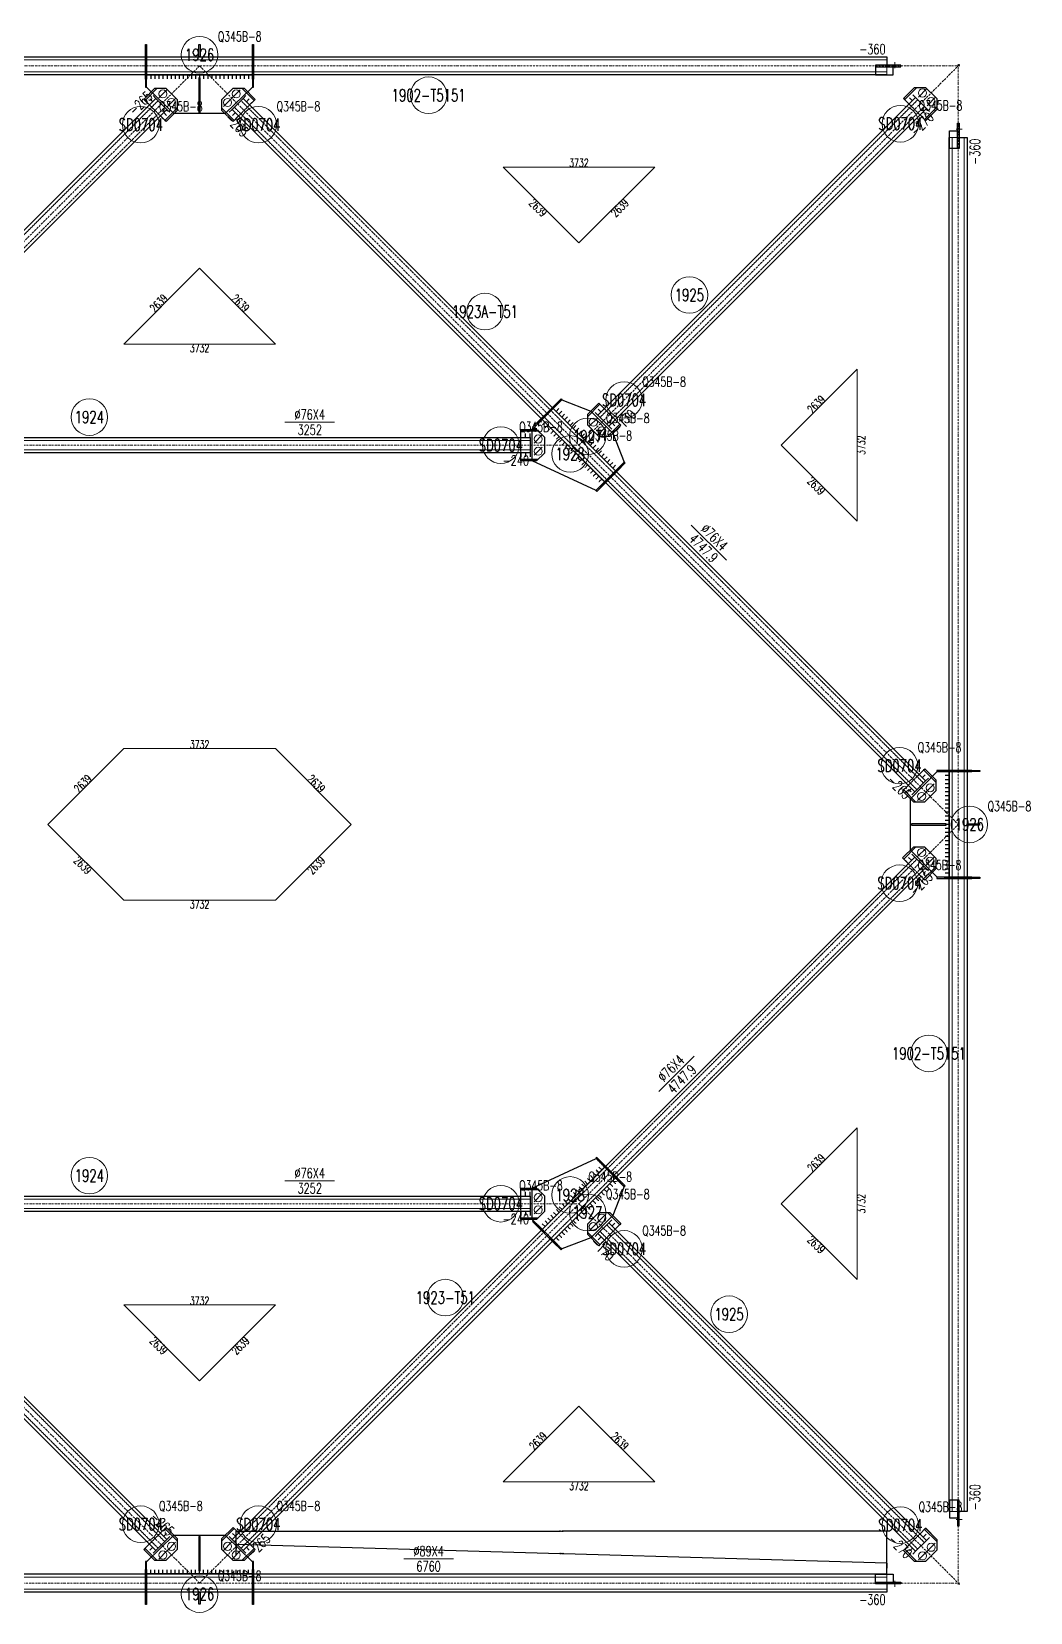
# Model space of a CAD drawing. Extents: x 200306 to 244369, y -126880 to -87343.
# Drawn here: x 239456 to 244369, y -115823 to -108046 of the extents above; entities that cross this region are included whole.
import ezdxf
from ezdxf.enums import TextEntityAlignment as Align

# ---------------------------------------------------------------- set-up
doc = ezdxf.new("R2010")
doc.units = 0
doc.header["$MEASUREMENT"] = 0
doc.linetypes.add('Dash', pattern=[2.75, 2, -0.75])
doc.linetypes.add('DashDot', pattern=[15.6, 9, -3, 0.6, -3])
doc.layers.get('0').update_dxf_attribs({"linetype": 'CONTINUOUS', "lineweight": 25})
doc.layers.get('Defpoints').update_dxf_attribs({"linetype": 'CONTINUOUS'})
doc.styles.get("Standard").update_dxf_attribs({"font": 'simplex.shx', "width": 0.7, "height": 3, "bigfont": 'gbhzfs.shx'})
doc.dimstyles.new('ISO-25$0', dxfattribs={"dimtxt": 2, "dimasz": 1.5, "dimexe": 1.25, "dimexo": 0.625, "dimtad": 1, "dimdsep": 46, "dimtxsty": 'Standard', "dimcen": 2.5, "dimclrd": 150, "dimclre": 2, "dimclrt": 6, "dimadec": 0, "dimazin": 0, "dimtfac": 1, "dimtmove": 0, "dimatfit": 0, "dimfxl": 0, "dimarcsym": 0})

# ---------------------------------------------------------------- blocks, each defined once
blk = doc.blocks.new('M20X55S')
at = {"color": 3, "linetype": 'Continuous', "lineweight": 13}
blk.add_line((-1, -1), (1, 1), dxfattribs=at)
blk.add_circle((0, 0), 1, dxfattribs=at)
blk = doc.blocks.new('*D240')
at = {"color": 2, "linetype": 'Continuous', "lineweight": -2}
for p, q in [((240462.5, -115540.3), (240464, -115486.8)), ((243662.2, -115633.6), (243663.7, -115580.2))]:
    blk.add_line(p, q, dxfattribs=at)
at = {"color": 150, "linetype": 'Continuous', "lineweight": -2}
for p, q in [((240464.2, -115487), (242055.8, -115533.4)), ((243663.5, -115580.3), (242072, -115533.9))]:
    blk.add_line(p, q, dxfattribs=at)
at = {"color": 150, "linetype": 'Continuous'}
for points in [[(240464.2, -115486.9), (240464.2, -115487), (240464, -115487)], [(243663.5, -115580.3), (243663.5, -115580.4), (243663.7, -115580.3)]]:
    blk.add_solid(points, dxfattribs=at)
at = {"layer": 'Defpoints', "color": 0, "linetype": 'Continuous'}
for p in [(240462.5, -115540.3), (243662.2, -115633.7), (243663.7, -115580.3)]:
    blk.add_point(p, dxfattribs=at)
at = {"color": 6, "linetype": 'Continuous', "insert": (242063.9, -115533.6), "char_height": 3, "attachment_point": 5}
blk.add_mtext('\\A1;3201.0503', dxfattribs=at)
blk = doc.blocks.new('*D241')
at = {"color": 2, "linetype": 'Continuous', "lineweight": -2}
for p, q in [((240462.5, -115540.3), (240462.5, -115423.2)), ((243662.2, -115633.6), (243662.2, -115423.2))]:
    blk.add_line(p, q, dxfattribs=at)
at = {"color": 150, "linetype": 'Continuous', "lineweight": -2}
for p, q in [((240462.7, -115423.4), (242054.2, -115423.4)), ((243662, -115423.4), (242070.4, -115423.4))]:
    blk.add_line(p, q, dxfattribs=at)
at = {"color": 150, "linetype": 'Continuous'}
for points in [[(240462.7, -115423.4), (240462.7, -115423.4), (240462.5, -115423.4)], [(243662, -115423.4), (243662, -115423.4), (243662.2, -115423.4)]]:
    blk.add_solid(points, dxfattribs=at)
at = {"layer": 'Defpoints', "color": 0, "linetype": 'Continuous'}
for p in [(243662.2, -115423.4), (240462.5, -115540.3), (243662.2, -115633.7)]:
    blk.add_point(p, dxfattribs=at)
at = {"color": 6, "linetype": 'Continuous', "insert": (242062.3, -115423.4), "char_height": 3, "attachment_point": 5}
blk.add_mtext('\\A1;3199.6878', dxfattribs=at)

msp = doc.modelspace()

# ---------------------------------------------------------------- linework, layer by layer
at = {"color": 2, "linetype": 'DashDot', "lineweight": 15}
for p, q in [((244022.17011, -108214.11623), (236542.17011, -108214.11623)), ((240282.17011, -108214.11623), (236550.12215, -111946.16419)), ((240282.17011, -108214.11623), (244014.21808, -111946.16419)), ((242148.21304, -110080.12127), (244022.17011, -108206.16419)), ((244014.21808, -115686.16419), (244014.21808, -108206.16419)), ((238416.14613, -110080.14021), (242148.1941, -110080.14021)), ((240282.17011, -115678.21216), (236550.12215, -111946.16419)), ((240282.17011, -115678.21216), (244014.21808, -111946.16419)), ((238416.14613, -113812.18818), (242148.1941, -113812.18818)), ((242148.21304, -113812.20712), (244022.17011, -115686.16419)), ((236542.17011, -115678.21216), (244022.17011, -115678.21216))]:
    msp.add_line(p, q, dxfattribs=at)
at = {"color": 1, "linetype": 'Dash', "lineweight": 20}
for p, q in [((243662.17011, -108184.61623), (236902.17011, -108184.61623)), ((243662.17011, -108243.61623), (236902.17011, -108243.61623)), ((243662.17011, -108210.14021), (243662.17011, -108257.85242)), ((240021.9998, -108318.61623), (240021.9998, -108258.61623)), ((240285.17011, -108273.43609), (240279.17011, -108273.43609)), ((240279.17011, -108273.43609), (240279.17011, -108443.43609)), ((240285.17011, -108443.43609), (240285.17011, -108273.43609)), ((240542.34043, -108258.61623), (240542.34043, -108318.61623)), ((240078.52336, -108385.23607), (236721.24199, -111742.51744)), ((240089.83707, -108460.18939), (240036.09695, -108406.44927)), ((240528.24327, -108406.44927), (240474.50316, -108460.18939)), ((240485.81687, -108385.23607), (243843.09824, -111742.51744)), ((242252.1553, -109943.6521), (243814.9917, -108380.8157)), ((243826.28804, -108455.78638), (243772.54793, -108402.04627)), ((240111.05027, -108417.76298), (236753.7689, -111775.04435)), ((240279.17011, -108443.43609), (240285.17011, -108443.43609)), ((240453.28996, -108417.76298), (243810.57133, -111775.04435)), ((242284.68221, -109976.17901), (243847.51861, -108413.34261)), ((243970.48189, -108566.16419), (244018.1941, -108566.16419)), ((243984.71808, -115326.16419), (243984.71808, -108566.16419)), ((244043.71808, -115326.16419), (244043.71808, -108566.16419)), ((242021.60343, -109899.84654), (242064.02898, -109857.42099)), ((241924.73948, -109996.59483), (241967.82404, -109953.51027)), ((241967.82404, -109953.51027), (241953.6819, -109967.6524)), ((241981.77596, -109967.46219), (241967.63382, -109981.60432)), ((241967.82404, -109953.51027), (241967.88187, -109953.5681)), ((242273.34985, -109901.24434), (242327.08996, -109954.98446)), ((241863.1941, -110118.14021), (241863.1941, -110042.14021)), ((241995.72787, -109981.4141), (241981.58574, -109995.55624)), ((242009.67979, -109995.36602), (241995.53765, -110009.50816)), ((242023.63171, -110009.31794), (242009.48957, -110023.46007)), ((242037.58362, -110023.26985), (242023.44149, -110037.41199)), ((242051.53554, -110037.22177), (242037.39341, -110051.36391)), ((238656.14613, -110057.14021), (241908.1941, -110057.14021)), ((238656.14613, -110103.14021), (241908.1941, -110103.14021)), ((242065.48746, -110051.17369), (242051.34532, -110065.31582)), ((242079.43937, -110065.1256), (242065.29724, -110079.26774)), ((242093.39129, -110079.07752), (242079.24916, -110093.21966)), ((242107.34321, -110093.02944), (242093.20107, -110107.17157)), ((242121.29513, -110106.98135), (242107.15299, -110121.12349)), ((242135.24704, -110120.93327), (242121.10491, -110135.07541)), ((242149.19896, -110134.88519), (242135.05682, -110149.02732)), ((242163.15088, -110148.83711), (242149.00874, -110162.97924)), ((242177.10279, -110162.78902), (242162.96066, -110176.93116)), ((242191.05471, -110176.74094), (242176.91257, -110190.88307)), ((242205.00663, -110190.69286), (242190.86449, -110204.83499)), ((242370.91332, -110164.30533), (242328.48777, -110206.73088)), ((242218.95854, -110204.64477), (242204.81641, -110218.78691)), ((242232.91046, -110218.59669), (242218.76832, -110232.73883)), ((242274.76621, -110260.45244), (242232.3398, -110302.87885)), ((242246.86238, -110232.54861), (242232.72024, -110246.69074)), ((242260.81429, -110246.50052), (242246.67216, -110260.64266)), ((242274.76621, -110260.45244), (242260.62408, -110274.59458)), ((243768.14492, -111753.83115), (243821.88504, -111700.09103)), ((243909.71808, -111685.99388), (243969.71808, -111685.99388)), ((243954.89822, -111943.16419), (243784.89822, -111943.16419)), ((243784.89822, -111943.16419), (243784.89822, -111949.16419)), ((243784.89822, -111949.16419), (243954.89822, -111949.16419)), ((243954.89822, -111949.16419), (243954.89822, -111943.16419)), ((240111.05027, -115474.56541), (236753.7689, -112117.28403)), ((240453.28996, -115474.56541), (243810.57133, -112117.28403)), ((243821.88504, -112192.23735), (243768.14492, -112138.49724)), ((240078.52336, -115507.09232), (236721.24199, -112149.81095)), ((240485.81687, -115507.09232), (243843.09824, -112149.81095)), ((243969.71808, -112206.33451), (243909.71808, -112206.33451)), ((242232.3398, -113589.44954), (242274.76621, -113631.87595)), ((242314.53848, -113699.5468), (242328.68033, -113713.68865)), ((242328.48777, -113685.59751), (242370.91332, -113728.02306)), ((242328.48777, -113685.59751), (242342.62962, -113699.73936)), ((241863.1941, -113850.18818), (241863.1941, -113774.18818)), ((242244.79204, -113769.29324), (242258.93389, -113783.43509)), ((242258.74133, -113755.34395), (242272.88318, -113769.4858)), ((242272.69062, -113741.39466), (242286.83247, -113755.53651)), ((242286.63991, -113727.44537), (242300.78176, -113741.58722)), ((242300.5892, -113713.49609), (242314.73104, -113727.63793)), ((238656.14613, -113789.18818), (241908.1941, -113789.18818)), ((238656.14613, -113835.18818), (241908.1941, -113835.18818)), ((242161.09631, -113852.98897), (242175.23816, -113867.13082)), ((242175.0456, -113839.03968), (242189.18745, -113853.18153)), ((242188.99489, -113825.09039), (242203.13674, -113839.23224)), ((242202.94418, -113811.1411), (242217.08603, -113825.28295)), ((242216.89347, -113797.19181), (242231.03531, -113811.33366)), ((242230.84275, -113783.24253), (242244.9846, -113797.38438)), ((241967.82404, -113938.81812), (241924.73948, -113895.73356)), ((242091.34987, -113922.73541), (242105.49172, -113936.87726)), ((242105.29916, -113908.78612), (242119.44101, -113922.92797)), ((242119.24845, -113894.83683), (242133.3903, -113908.97868)), ((242133.19774, -113880.88754), (242147.33958, -113895.02939)), ((242147.14702, -113866.93826), (242161.28887, -113881.08011)), ((242284.68221, -113916.14938), (243847.51861, -115478.98578)), ((241967.88187, -113938.76029), (241967.82404, -113938.81812)), ((242064.02898, -114034.9074), (242021.60343, -113992.48185)), ((242021.60343, -113992.48185), (242035.74528, -114006.6237)), ((242035.55272, -113978.53256), (242049.69457, -113992.67441)), ((242049.50201, -113964.58327), (242063.64385, -113978.72512)), ((242063.45129, -113950.63399), (242077.59314, -113964.77584)), ((242077.40058, -113936.6847), (242091.54243, -113950.82655)), ((242252.1553, -113948.67629), (243814.9917, -115511.51269)), ((242327.08996, -113937.34393), (242273.34985, -113991.08404)), ((244018.1941, -115326.16419), (243970.48189, -115326.16419)), ((240036.09695, -115485.87911), (240089.83707, -115432.139)), ((240279.17011, -115448.8923), (240279.17011, -115618.8923)), ((240285.17011, -115448.8923), (240279.17011, -115448.8923)), ((240285.17011, -115618.8923), (240285.17011, -115448.8923)), ((240474.50316, -115432.139), (240528.24327, -115485.87911)), ((243772.54793, -115490.28212), (243826.28804, -115436.54201)), ((240021.9998, -115633.71216), (240021.9998, -115573.71216)), ((240279.17011, -115618.8923), (240285.17011, -115618.8923)), ((240542.34043, -115573.71216), (240542.34043, -115633.71216)), ((243662.17011, -115634.47597), (243662.17011, -115682.18818)), ((236902.17011, -115648.71216), (243662.17011, -115648.71216)), ((236902.17011, -115707.71216), (243662.17011, -115707.71216))]:
    msp.add_line(p, q, dxfattribs=at)
at = {"color": 7, "linetype": 'Continuous', "lineweight": 30}
for p, q in [((240021.9998, -108258.61623), (240021.9998, -108278.61623)), ((240042.0129, -108258.61623), (240042.0129, -108278.61623)), ((240062.026, -108258.61623), (240062.026, -108278.61623)), ((240082.0391, -108258.61623), (240082.0391, -108278.61623)), ((240102.0522, -108258.61623), (240102.0522, -108278.61623)), ((240122.0653, -108258.61623), (240122.0653, -108278.61623)), ((240142.0784, -108258.61623), (240142.0784, -108278.61623)), ((240162.09151, -108258.61623), (240162.09151, -108278.61623)), ((240182.10461, -108258.61623), (240182.10461, -108278.61623)), ((240202.11771, -108258.61623), (240202.11771, -108278.61623)), ((240222.13081, -108258.61623), (240222.13081, -108278.61623)), ((240242.14391, -108258.61623), (240242.14391, -108278.61623)), ((240262.15701, -108258.61623), (240262.15701, -108278.61623)), ((240282.17011, -108258.61623), (240282.17011, -108278.61623)), ((240302.18322, -108258.61623), (240302.18322, -108278.61623)), ((240322.19632, -108258.61623), (240322.19632, -108278.61623)), ((240342.20942, -108258.61623), (240342.20942, -108278.61623)), ((240362.22252, -108258.61623), (240362.22252, -108278.61623)), ((240382.23562, -108258.61623), (240382.23562, -108278.61623)), ((240402.24872, -108258.61623), (240402.24872, -108278.61623)), ((240422.26182, -108258.61623), (240422.26182, -108278.61623)), ((240442.27493, -108258.61623), (240442.27493, -108278.61623)), ((240462.28803, -108258.61623), (240462.28803, -108278.61623)), ((240482.30113, -108258.61623), (240482.30113, -108278.61623)), ((240502.31423, -108258.61623), (240502.31423, -108278.61623)), ((240522.32733, -108258.61623), (240522.32733, -108278.61623)), ((240542.34043, -108258.61623), (240542.34043, -108278.61623)), ((240036.09695, -108406.44927), (240021.95482, -108392.30714)), ((240052.00686, -108390.53937), (240037.86472, -108376.39723)), ((240067.91676, -108374.62947), (240053.77462, -108360.48733)), ((240496.42347, -108374.62947), (240510.5656, -108360.48733)), ((240512.33337, -108390.53937), (240526.47551, -108376.39723)), ((240528.24327, -108406.44927), (240542.38541, -108392.30714)), ((243772.54793, -108402.04627), (243758.40579, -108387.90413)), ((243788.45751, -108386.13669), (243774.31537, -108371.99455)), ((243804.36709, -108370.22711), (243790.22495, -108356.08497)), ((240089.83707, -108460.18939), (240103.97921, -108474.33152)), ((240105.74697, -108444.27949), (240119.88911, -108458.42162)), ((240121.65688, -108428.36958), (240135.79901, -108442.51172)), ((240442.68335, -108428.36958), (240428.54122, -108442.51172)), ((240458.59326, -108444.27949), (240444.45112, -108458.42162)), ((240474.50316, -108460.18939), (240460.36102, -108474.33152)), ((243826.28804, -108455.78638), (243840.43018, -108469.92852)), ((243842.19762, -108439.8768), (243856.33976, -108454.01894)), ((243858.1072, -108423.96722), (243872.24934, -108438.10936)), ((242021.60343, -109899.84654), (242035.74528, -109885.70469)), ((242273.34985, -109901.24434), (242259.20771, -109887.10221)), ((242035.55272, -109913.79582), (242049.69457, -109899.65398)), ((242049.50201, -109927.74511), (242063.64385, -109913.60326)), ((242063.45129, -109941.6944), (242077.59314, -109927.55255)), ((242077.40058, -109955.64369), (242091.54243, -109941.50184)), ((242091.34987, -109969.59298), (242105.49172, -109955.45113)), ((242241.53069, -109933.0635), (242227.38855, -109918.92137)), ((242257.44027, -109917.15392), (242243.29813, -109903.01179)), ((242327.08996, -109954.98446), (242341.2321, -109969.12659)), ((241863.1941, -110042.14021), (241863.1941, -110022.14021)), ((241885.6941, -110042.14021), (241885.6941, -110022.14021)), ((241908.1941, -110042.14021), (241908.1941, -110022.14021)), ((242105.29916, -109983.54227), (242119.44101, -109969.40042)), ((242119.24845, -109997.49155), (242133.3903, -109983.34971)), ((242133.19774, -110011.44084), (242147.33958, -109997.29899)), ((242147.14702, -110025.39013), (242161.28887, -110011.24828)), ((242161.09631, -110039.33942), (242175.23816, -110025.19757)), ((242175.0456, -110053.28871), (242189.18745, -110039.14686)), ((242295.2708, -109986.80362), (242309.41294, -110000.94575)), ((242311.18038, -109970.89404), (242325.32252, -109985.03617)), ((241863.1941, -110118.14021), (241863.1941, -110138.14021)), ((241885.6941, -110118.14021), (241885.6941, -110138.14021)), ((241908.1941, -110118.14021), (241908.1941, -110138.14021)), ((242188.99489, -110067.238), (242203.13674, -110053.09615)), ((242202.94418, -110081.18728), (242217.08603, -110067.04544)), ((242216.89347, -110095.13657), (242231.03531, -110080.99472)), ((242230.84275, -110109.08586), (242244.9846, -110094.94401)), ((242244.79204, -110123.03515), (242258.93389, -110108.8933)), ((242258.74133, -110136.98444), (242272.88318, -110122.84259)), ((242272.69062, -110150.93373), (242286.83247, -110136.79188)), ((242286.63991, -110164.88301), (242300.78176, -110150.74117)), ((242300.5892, -110178.8323), (242314.73104, -110164.69045)), ((242314.53848, -110192.78159), (242328.68033, -110178.63974)), ((242328.48777, -110206.73088), (242342.62962, -110192.58903)), ((243768.14492, -111753.83115), (243754.00278, -111767.97328)), ((243821.88504, -111700.09103), (243836.02717, -111685.9489)), ((243837.79494, -111716.00094), (243851.93707, -111701.8588)), ((243853.70484, -111731.91084), (243867.84698, -111717.7687)), ((243969.71808, -111685.99388), (243949.71808, -111685.99388)), ((243969.71808, -111706.00698), (243949.71808, -111706.00698)), ((243969.71808, -111726.02008), (243949.71808, -111726.02008)), ((243969.71808, -111746.03318), (243949.71808, -111746.03318)), ((243784.05482, -111769.74105), (243769.91269, -111783.88319)), ((243799.96472, -111785.65095), (243785.82259, -111799.79309)), ((243969.71808, -111766.04628), (243949.71808, -111766.04628)), ((243969.71808, -111786.05938), (243949.71808, -111786.05938)), ((243969.71808, -111806.07248), (243949.71808, -111806.07248)), ((243969.71808, -111826.08559), (243949.71808, -111826.08559)), ((243969.71808, -111846.09869), (243949.71808, -111846.09869)), ((243969.71808, -111866.11179), (243949.71808, -111866.11179)), ((243969.71808, -111886.12489), (243949.71808, -111886.12489)), ((243969.71808, -111906.13799), (243949.71808, -111906.13799)), ((243969.71808, -111926.15109), (243949.71808, -111926.15109)), ((243969.71808, -111946.16419), (243949.71808, -111946.16419)), ((243969.71808, -111966.1773), (243949.71808, -111966.1773)), ((243969.71808, -111986.1904), (243949.71808, -111986.1904)), ((243969.71808, -112006.2035), (243949.71808, -112006.2035)), ((243969.71808, -112026.2166), (243949.71808, -112026.2166)), ((243969.71808, -112046.2297), (243949.71808, -112046.2297)), ((243969.71808, -112066.2428), (243949.71808, -112066.2428)), ((243768.14492, -112138.49724), (243754.00278, -112124.3551)), ((243784.05482, -112122.58734), (243769.91269, -112108.4452)), ((243799.96472, -112106.67743), (243785.82259, -112092.5353)), ((243969.71808, -112086.2559), (243949.71808, -112086.2559)), ((243969.71808, -112106.269), (243949.71808, -112106.269)), ((243969.71808, -112126.28211), (243949.71808, -112126.28211)), ((243821.88504, -112192.23735), (243836.02717, -112206.37949)), ((243837.79494, -112176.32745), (243851.93707, -112190.46959)), ((243853.70484, -112160.41755), (243867.84698, -112174.55968)), ((243969.71808, -112146.29521), (243949.71808, -112146.29521)), ((243969.71808, -112166.30831), (243949.71808, -112166.30831)), ((243969.71808, -112186.32141), (243949.71808, -112186.32141)), ((243969.71808, -112206.33451), (243949.71808, -112206.33451)), ((242274.76621, -113631.87595), (242260.62408, -113617.73381)), ((242205.00663, -113701.63553), (242190.86449, -113687.4934)), ((242218.95854, -113687.68361), (242204.81641, -113673.54148)), ((242232.91046, -113673.7317), (242218.76832, -113659.58956)), ((242246.86238, -113659.77978), (242232.72024, -113645.63765)), ((242260.81429, -113645.82786), (242246.67216, -113631.68573)), ((241863.1941, -113774.18818), (241863.1941, -113754.18818)), ((241885.6941, -113774.18818), (241885.6941, -113754.18818)), ((241908.1941, -113774.18818), (241908.1941, -113754.18818)), ((242121.29513, -113785.34703), (242107.15299, -113771.2049)), ((242135.24704, -113771.39512), (242121.10491, -113757.25298)), ((242149.19896, -113757.4432), (242135.05682, -113743.30106)), ((242163.15088, -113743.49128), (242149.00874, -113729.34915)), ((242177.10279, -113729.53937), (242162.96066, -113715.39723)), ((242191.05471, -113715.58745), (242176.91257, -113701.44531)), ((241863.1941, -113850.18818), (241863.1941, -113870.18818)), ((241885.6941, -113850.18818), (241885.6941, -113870.18818)), ((241908.1941, -113850.18818), (241908.1941, -113870.18818)), ((242037.58362, -113869.05853), (242023.44149, -113854.9164)), ((242051.53554, -113855.10662), (242037.39341, -113840.96448)), ((242065.48746, -113841.1547), (242051.34532, -113827.01256)), ((242079.43937, -113827.20278), (242065.29724, -113813.06065)), ((242093.39129, -113813.25087), (242079.24916, -113799.10873)), ((242107.34321, -113799.29895), (242093.20107, -113785.15681)), ((241967.82404, -113938.81812), (241953.6819, -113924.67598)), ((241981.77596, -113924.8662), (241967.63382, -113910.72407)), ((241995.72787, -113910.91428), (241981.58574, -113896.77215)), ((242009.67979, -113896.96237), (241995.53765, -113882.82023)), ((242023.63171, -113883.01045), (242009.48957, -113868.86832)), ((242295.2708, -113905.52477), (242309.41294, -113891.38263)), ((242311.18038, -113921.43435), (242325.32252, -113907.29221)), ((242327.08996, -113937.34393), (242341.2321, -113923.20179)), ((242241.53069, -113959.26488), (242227.38855, -113973.40702)), ((242257.44027, -113975.17446), (242243.29813, -113989.3166)), ((242273.34985, -113991.08404), (242259.20771, -114005.22618)), ((240036.09695, -115485.87911), (240021.95482, -115500.02125)), ((240089.83707, -115432.139), (240103.97921, -115417.99686)), ((240105.74697, -115448.0489), (240119.88911, -115433.90677)), ((240121.65688, -115463.9588), (240135.79901, -115449.81667)), ((240442.68335, -115463.9588), (240428.54122, -115449.81667)), ((240458.59326, -115448.0489), (240444.45112, -115433.90677)), ((240474.50316, -115432.139), (240460.36102, -115417.99686)), ((240528.24327, -115485.87911), (240542.38541, -115500.02125)), ((243826.28804, -115436.54201), (243840.43018, -115422.39987)), ((243842.19762, -115452.45159), (243856.33976, -115438.30945)), ((243858.1072, -115468.36117), (243872.24934, -115454.21903)), ((240052.00686, -115501.78902), (240037.86472, -115515.93115)), ((240067.91676, -115517.69892), (240053.77462, -115531.84106)), ((240496.42347, -115517.69892), (240510.5656, -115531.84106)), ((240512.33337, -115501.78902), (240526.47551, -115515.93115)), ((243772.54793, -115490.28212), (243758.40579, -115504.42426)), ((243788.45751, -115506.1917), (243774.31537, -115520.33384)), ((243804.36709, -115522.10128), (243790.22495, -115536.24342)), ((240021.9998, -115633.71216), (240021.9998, -115613.71216)), ((240042.0129, -115633.71216), (240042.0129, -115613.71216)), ((240062.026, -115633.71216), (240062.026, -115613.71216)), ((240082.0391, -115633.71216), (240082.0391, -115613.71216)), ((240102.0522, -115633.71216), (240102.0522, -115613.71216)), ((240122.0653, -115633.71216), (240122.0653, -115613.71216)), ((240142.0784, -115633.71216), (240142.0784, -115613.71216)), ((240162.09151, -115633.71216), (240162.09151, -115613.71216)), ((240182.10461, -115633.71216), (240182.10461, -115613.71216)), ((240202.11771, -115633.71216), (240202.11771, -115613.71216)), ((240222.13081, -115633.71216), (240222.13081, -115613.71216)), ((240242.14391, -115633.71216), (240242.14391, -115613.71216)), ((240262.15701, -115633.71216), (240262.15701, -115613.71216)), ((240282.17011, -115633.71216), (240282.17011, -115613.71216)), ((240302.18322, -115633.71216), (240302.18322, -115613.71216)), ((240322.19632, -115633.71216), (240322.19632, -115613.71216)), ((240342.20942, -115633.71216), (240342.20942, -115613.71216)), ((240362.22252, -115633.71216), (240362.22252, -115613.71216)), ((240382.23562, -115633.71216), (240382.23562, -115613.71216)), ((240402.24872, -115633.71216), (240402.24872, -115613.71216)), ((240422.26182, -115633.71216), (240422.26182, -115613.71216)), ((240442.27493, -115633.71216), (240442.27493, -115613.71216)), ((240462.28803, -115633.71216), (240462.28803, -115613.71216)), ((240482.30113, -115633.71216), (240482.30113, -115613.71216)), ((240502.31423, -115633.71216), (240502.31423, -115613.71216)), ((240522.32733, -115633.71216), (240522.32733, -115613.71216)), ((240542.34043, -115633.71216), (240542.34043, -115613.71216))]:
    msp.add_line(p, q, dxfattribs=at)
at = {"color": 1, "linetype": 'Continuous', "lineweight": 18}
for p, q in [((241774.9893, -108711.72262), (242148.1941, -109084.92742)), ((242521.39889, -108711.72262), (241774.9893, -108711.72262)), ((242148.1941, -109084.92742), (242521.39889, -108711.72262)), ((240282.17011, -109209.32902), (239908.96532, -109582.53382)), ((240655.37491, -109582.53382), (240282.17011, -109209.32902)), ((239908.96532, -109582.53382), (240655.37491, -109582.53382)), ((243516.61168, -109706.93541), (243143.40689, -110080.14021)), ((243516.61168, -110453.34501), (243516.61168, -109706.93541)), ((243143.40689, -110080.14021), (243516.61168, -110453.34501)), ((239908.96532, -111572.9594), (239535.76052, -111946.16419)), ((240655.37491, -111572.9594), (239908.96532, -111572.9594)), ((241028.57971, -111946.16419), (240655.37491, -111572.9594)), ((239535.76052, -111946.16419), (239908.96532, -112319.36899)), ((240655.37491, -112319.36899), (241028.57971, -111946.16419)), ((239908.96532, -112319.36899), (240655.37491, -112319.36899)), ((243516.61168, -113438.98338), (243143.40689, -113812.18818)), ((243516.61168, -114185.39297), (243516.61168, -113438.98338)), ((243143.40689, -113812.18818), (243516.61168, -114185.39297)), ((240655.37491, -114309.79457), (239908.96532, -114309.79457)), ((239908.96532, -114309.79457), (240282.17011, -114682.99937)), ((240282.17011, -114682.99937), (240655.37491, -114309.79457)), ((242148.1941, -114807.40097), (241774.9893, -115180.60576)), ((242521.39889, -115180.60576), (242148.1941, -114807.40097)), ((241774.9893, -115180.60576), (242521.39889, -115180.60576))]:
    msp.add_line(p, q, dxfattribs=at)
at = {"color": 7, "linetype": 'Continuous', "lineweight": 13}
for p, q in [((240701.67811, -109967.14021), (240946.67811, -109967.14021)), ((242701.02348, -110473.16346), (242874.26464, -110646.40462)), ((242541.21735, -113259.3588), (242714.45851, -113086.11763)), ((240701.67811, -113699.18818), (240946.67811, -113699.18818)), ((241286.33678, -115558.71216), (241531.33678, -115558.71216))]:
    msp.add_line(p, q, dxfattribs=at)
at = {"color": 7, "linetype": 'Continuous', "lineweight": 30}
for points in [[(236902.17011, -108169.61623), (243662.17011, -108169.61623)], [(240015.9998, -108280.04829), (240015.9998, -108108.61641)], [(240015.9998, -108108.61641), (240021.9998, -108108.61641)], [(240021.9998, -108147.90257), (240015.9998, -108147.90257)], [(240015.9998, -108147.90257), (240015.9998, -108319.61475)], [(240021.9998, -108108.61641), (240021.9998, -108280.04829)], [(240021.9998, -108319.61475), (240021.9998, -108147.90257)], [(240279.17011, -108169.64284), (240279.17011, -108109.62916)], [(240279.17011, -108109.62916), (240285.17011, -108109.62916)], [(240285.17011, -108169.64284), (240279.17011, -108169.64284)], [(240285.17011, -108109.62916), (240285.17011, -108169.64284)], [(240542.34043, -108280.04829), (240542.34043, -108108.61641)], [(240542.34043, -108108.61641), (240548.34043, -108108.61641)], [(240542.34043, -108147.90257), (240542.34043, -108319.61475)], [(240548.34043, -108147.90257), (240542.34043, -108147.90257)], [(240548.34043, -108108.61641), (240548.34043, -108280.04829)], [(240548.34043, -108319.61475), (240548.34043, -108147.90257)], [(243662.17011, -108169.61623), (243662.17011, -108210.14021)], [(243732.17011, -108210.14021), (243607.17011, -108210.14021)], [(243607.17011, -108210.14021), (243607.17011, -108218.09225)], [(243694.17011, -108210.14021), (243607.17011, -108210.14021)], [(243607.17011, -108210.14021), (243607.17011, -108257.85242)], [(243607.17011, -108218.09225), (243732.17011, -108218.09225)], [(243694.17011, -108257.85242), (243694.17011, -108210.14021)], [(243732.17011, -108218.09225), (243732.17011, -108210.14021)], [(243662.17011, -108258.61623), (236902.17011, -108258.61623)], [(240008.51979, -108378.87211), (240062.96701, -108324.42489)], [(240008.51979, -108378.87211), (240062.96701, -108324.42489)], [(240074.28072, -108324.42489), (240014.17664, -108384.52896)], [(240021.9998, -108280.04829), (240015.9998, -108280.04829)], [(240015.9998, -108319.61475), (240021.9998, -108319.61475)], [(240021.9998, -108258.61623), (240542.34043, -108258.61623)], [(240156.30511, -108448.87568), (240021.9998, -108318.61623)], [(240062.96701, -108324.42489), (240116.70713, -108324.42489)], [(240062.96701, -108324.42489), (240074.28072, -108324.42489)], [(240116.70713, -108324.42489), (240171.86146, -108379.57922)], [(240285.17011, -108273.43609), (240279.17011, -108273.43609)], [(240279.17011, -108273.43609), (240279.17011, -108443.43609)], [(240285.17011, -108443.43609), (240285.17011, -108273.43609)], [(240392.47877, -108379.57922), (240447.6331, -108324.42489)], [(240542.34043, -108318.61623), (240408.03512, -108448.87568)], [(240447.6331, -108324.42489), (240501.37322, -108324.42489)], [(240550.16358, -108384.52896), (240490.05951, -108324.42489)], [(240490.05951, -108324.42489), (240501.37322, -108324.42489)], [(240501.37322, -108324.42489), (240555.82044, -108378.87211)], [(240501.37322, -108324.42489), (240555.82044, -108378.87211)], [(240548.34043, -108280.04829), (240542.34043, -108280.04829)], [(240542.34043, -108319.61475), (240548.34043, -108319.61475)], [(243607.17011, -108257.85242), (243694.17011, -108257.85242)], [(243662.17011, -108257.85242), (243662.17011, -108258.61623)], [(243744.97076, -108374.4691), (243799.41688, -108320.02298)], [(243745.00678, -108374.43308), (243799.4529, -108319.98696)], [(243810.76649, -108319.98708), (243750.66363, -108380.08994)], [(243799.41688, -108320.02298), (243853.15645, -108320.02353)], [(243799.4529, -108319.98696), (243810.76649, -108319.98708)], [(243853.15645, -108320.02353), (243908.31078, -108375.17786)], [(236710.63539, -111731.91084), (240067.91676, -108374.62947)], [(240036.09695, -108406.44927), (240008.51979, -108378.87211)], [(240014.17664, -108384.52896), (240008.51979, -108378.87211)], [(240067.91676, -108374.62947), (240121.65688, -108428.36958)], [(240171.86146, -108379.57922), (240171.86146, -108433.31933)], [(240392.47877, -108433.31933), (240392.47877, -108379.57922)], [(240442.68335, -108428.36958), (240496.42347, -108374.62947)], [(240496.42347, -108374.62947), (243853.70484, -111731.91084)], [(240555.82044, -108378.87211), (240528.24327, -108406.44927)], [(240555.82044, -108378.87211), (240550.16358, -108384.52896)], [(242241.5487, -109933.04549), (243804.3851, -108370.2091)], [(243772.54793, -108402.04627), (243744.97076, -108374.4691)], [(243750.66363, -108380.08994), (243745.00678, -108374.43308)], [(243804.3851, -108370.2091), (243858.12521, -108423.94921)], [(243908.31078, -108375.17786), (243908.31132, -108428.91743)], [(240121.65688, -108428.36958), (236764.3755, -111785.65095)], [(240117.41423, -108487.76655), (240089.83707, -108460.18939)], [(240111.75738, -108482.1097), (240171.86146, -108422.00562)], [(240117.41423, -108487.76655), (240111.75738, -108482.1097)], [(240171.86146, -108433.31933), (240117.41423, -108487.76655)], [(240171.86146, -108433.31933), (240117.41423, -108487.76655)], [(240408.03512, -108448.87568), (240156.30511, -108448.87568)], [(240171.86146, -108422.00562), (240171.86146, -108433.31933)], [(240279.17011, -108443.43609), (240285.17011, -108443.43609)], [(240392.47877, -108433.31933), (240392.47877, -108422.00562)], [(240392.47877, -108422.00562), (240452.58285, -108482.1097)], [(240446.92599, -108487.76655), (240392.47877, -108433.31933)], [(240446.92599, -108487.76655), (240392.47877, -108433.31933)], [(243799.96472, -111785.65095), (240442.68335, -108428.36958)], [(240474.50316, -108460.18939), (240446.92599, -108487.76655)], [(240452.58285, -108482.1097), (240446.92599, -108487.76655)], [(243858.12521, -108423.94921), (242295.28881, -109986.78561)], [(243853.86521, -108483.36355), (243826.28804, -108455.78638)], [(243848.24437, -108477.67067), (243908.34723, -108417.56782)], [(243853.90122, -108483.32753), (243848.24437, -108477.67067)], [(243908.31132, -108428.91743), (243853.86521, -108483.36355)], [(243908.34734, -108428.88141), (243853.90122, -108483.32753)], [(243908.34723, -108417.56782), (243908.34734, -108428.88141)], [(243969.71808, -115326.16419), (243969.71808, -108566.16419)], [(243969.71808, -108566.16419), (243970.48189, -108566.16419)], [(243970.48189, -108621.16419), (243970.48189, -108534.16419)], [(243970.48189, -108534.16419), (244018.1941, -108534.16419)], [(244010.24206, -108621.16419), (244010.24206, -108496.16419)], [(244010.24206, -108496.16419), (244018.1941, -108496.16419)], [(244018.1941, -108496.16419), (244018.1941, -108621.16419)], [(244018.1941, -108534.16419), (244018.1941, -108621.16419)], [(244018.1941, -108566.16419), (244058.71808, -108566.16419)], [(244058.71808, -108566.16419), (244058.71808, -115326.16419)], [(244018.1941, -108621.16419), (243970.48189, -108621.16419)], [(244018.1941, -108621.16419), (244010.24206, -108621.16419)], [(242039.95146, -109872.89757), (241920.49684, -109992.35219)], [(241924.73948, -109996.59483), (242044.1941, -109877.14021)], [(241941.32547, -109971.63922), (242060.44582, -109852.51887)], [(242064.68846, -109856.76151), (241945.56811, -109975.88186)], [(242044.1941, -109877.14021), (242039.95146, -109872.89757)], [(242060.44582, -109852.51887), (242064.68846, -109856.76151)], [(242064.02898, -109857.42099), (242206.84658, -109912.59328)], [(242191.32657, -109928.1133), (242245.77268, -109873.66718)], [(242191.36258, -109928.07728), (242245.8087, -109873.63116)], [(242251.46556, -109879.28801), (242191.3627, -109939.39087)], [(242245.77268, -109873.66718), (242273.34985, -109901.24434)], [(242245.8087, -109873.63116), (242251.46556, -109879.28801)], [(241967.88187, -109953.5681), (242274.76621, -110260.45244)], [(242328.48777, -110206.73088), (242021.60343, -109899.84654)], [(242191.32711, -109981.85287), (242191.32657, -109928.1133)], [(242191.3627, -109939.39087), (242191.36258, -109928.07728)], [(242206.84658, -109912.59328), (242315.74103, -110021.48773)], [(242295.28881, -109986.78561), (242241.5487, -109933.04549)], [(242327.08996, -109954.98446), (242354.66713, -109982.56162)], [(238656.14613, -110042.14021), (241908.1941, -110042.14021)], [(241863.1941, -110042.14021), (241863.1941, -110003.14021)], [(241863.1941, -110003.14021), (241940.1941, -110003.14021)], [(241863.1941, -110011.14021), (241863.1941, -110003.14021)], [(241863.1941, -110003.14021), (241940.1941, -110003.14021)], [(241948.1941, -110011.14021), (241863.1941, -110011.14021)], [(241908.1941, -110042.14021), (241908.1941, -110118.14021)], [(241918.1941, -110003.14021), (241924.73948, -109996.59483)], [(241918.1941, -110157.14021), (241918.1941, -110003.14021)], [(241920.49684, -109992.35219), (241924.73948, -109996.59483)], [(241940.1941, -110003.14021), (241978.1941, -110041.14021)], [(241940.1941, -110003.14021), (241948.1941, -110011.14021)], [(241945.56811, -109975.88186), (241941.32547, -109971.63922)], [(241978.1941, -110041.14021), (241978.1941, -110119.14021)], [(242246.48144, -110037.0072), (242191.32711, -109981.85287)], [(242300.22101, -110037.00774), (242246.48144, -110037.0072)], [(242288.94344, -110036.97161), (242349.04629, -109976.86875)], [(242300.25703, -110036.97172), (242288.94344, -110036.97161)], [(242354.66713, -109982.56162), (242300.22101, -110037.00774)], [(242354.70315, -109982.5256), (242300.25703, -110036.97172)], [(242315.74103, -110021.48773), (242370.91332, -110164.30533)], [(242349.04629, -109976.86875), (242354.70315, -109982.5256)], [(241908.1941, -110118.14021), (238656.14613, -110118.14021)], [(241863.1941, -110157.14021), (241863.1941, -110118.14021)], [(241978.1941, -110119.14021), (241940.1941, -110157.14021)], [(241863.1941, -110157.14021), (241863.1941, -110149.14021)], [(241863.1941, -110149.14021), (241948.1941, -110149.14021)], [(241940.1941, -110157.14021), (241863.1941, -110157.14021)], [(241940.1941, -110157.14021), (241863.1941, -110157.14021)], [(242232.3398, -110302.87885), (241918.1941, -110157.14021)], [(241948.1941, -110149.14021), (241940.1941, -110157.14021)], [(242351.13627, -110184.08238), (242231.68165, -110303.537)], [(242235.92429, -110307.77964), (242355.37891, -110188.32502)], [(242252.45245, -110282.7662), (242371.5728, -110163.64585)], [(242375.81544, -110167.88849), (242256.69509, -110287.00884)], [(242355.37891, -110188.32502), (242351.13627, -110184.08238)], [(242371.5728, -110163.64585), (242375.81544, -110167.88849)], [(242231.68165, -110303.537), (242235.92429, -110307.77964)], [(242256.69509, -110287.00884), (242252.45245, -110282.7662)], [(243821.88504, -111700.09103), (243849.4622, -111672.51387)], [(243843.80535, -111678.17072), (243849.4622, -111672.51387)], [(243903.90942, -111738.2748), (243843.80535, -111678.17072)], [(243849.4622, -111672.51387), (243903.90942, -111726.96109)], [(243849.4622, -111672.51387), (243903.90942, -111726.96109)], [(243740.56776, -111781.40831), (243768.14492, -111753.83115)], [(243779.45863, -111820.29919), (243909.71808, -111685.99388)], [(243853.70484, -111731.91084), (243799.96472, -111785.65095)], [(243903.90942, -111726.96109), (243903.90942, -111780.70121)], [(243903.90942, -111726.96109), (243903.90942, -111738.2748)], [(244080.43174, -111679.99388), (243908.71956, -111679.99388)], [(243908.71956, -111679.99388), (243908.71956, -111685.99388)], [(243908.71956, -111685.99388), (244080.43174, -111685.99388)], [(243948.28602, -111685.99388), (243948.28602, -111679.99388)], [(243948.28602, -111679.99388), (244119.7179, -111679.99388)], [(244119.7179, -111685.99388), (243948.28602, -111685.99388)], [(243969.71808, -111685.99388), (243969.71808, -112206.33451)], [(244080.43174, -111685.99388), (244080.43174, -111679.99388)], [(244119.7179, -111679.99388), (244119.7179, -111685.99388)], [(243740.56776, -111781.40831), (243746.22461, -111775.75146)], [(243795.01498, -111835.85554), (243740.56776, -111781.40831)], [(243795.01498, -111835.85554), (243740.56776, -111781.40831)], [(243746.22461, -111775.75146), (243806.32869, -111835.85554)], [(243779.45863, -112072.0292), (243779.45863, -111820.29919)], [(243903.90942, -111780.70121), (243848.75509, -111835.85554)], [(243848.75509, -111835.85554), (243795.01498, -111835.85554)], [(243806.32869, -111835.85554), (243795.01498, -111835.85554)], [(243954.89822, -111943.16419), (243784.89822, -111943.16419)], [(243784.89822, -111943.16419), (243784.89822, -111949.16419)], [(243784.89822, -111949.16419), (243954.89822, -111949.16419)], [(243954.89822, -111949.16419), (243954.89822, -111943.16419)], [(244058.69146, -111949.16419), (244058.69146, -111943.16419)], [(244058.69146, -111943.16419), (244118.70515, -111943.16419)], [(244118.70515, -111949.16419), (244058.69146, -111949.16419)], [(244118.70515, -111943.16419), (244118.70515, -111949.16419)], [(243740.56776, -112110.92007), (243795.01498, -112056.47285)], [(243740.56776, -112110.92007), (243795.01498, -112056.47285)], [(243806.32869, -112056.47285), (243746.22461, -112116.57693)], [(243795.01498, -112056.47285), (243848.75509, -112056.47285)], [(243795.01498, -112056.47285), (243806.32869, -112056.47285)], [(243848.75509, -112056.47285), (243903.90942, -112111.62718)], [(236764.3755, -112106.67743), (240121.65688, -115463.9588)], [(240442.68335, -115463.9588), (243799.96472, -112106.67743)], [(243768.14492, -112138.49724), (243740.56776, -112110.92007)], [(243746.22461, -112116.57693), (243740.56776, -112110.92007)], [(243909.71808, -112206.33451), (243779.45863, -112072.0292)], [(243799.96472, -112106.67743), (243853.70484, -112160.41755)], [(243903.90942, -112111.62718), (243903.90942, -112165.3673)], [(240067.91676, -115517.69892), (236710.63539, -112160.41755)], [(243853.70484, -112160.41755), (240496.42347, -115517.69892)], [(243849.4622, -112219.81452), (243821.88504, -112192.23735)], [(243843.80535, -112214.15766), (243903.90942, -112154.05359)], [(243849.4622, -112219.81452), (243843.80535, -112214.15766)], [(243903.90942, -112165.3673), (243849.4622, -112219.81452)], [(243903.90942, -112165.3673), (243849.4622, -112219.81452)], [(243903.90942, -112154.05359), (243903.90942, -112165.3673)], [(244080.43174, -112206.33451), (243908.71956, -112206.33451)], [(243908.71956, -112206.33451), (243908.71956, -112212.33451)], [(243908.71956, -112212.33451), (244080.43174, -112212.33451)], [(243948.28602, -112206.33451), (244119.7179, -112206.33451)], [(243948.28602, -112212.33451), (243948.28602, -112206.33451)], [(244119.7179, -112212.33451), (243948.28602, -112212.33451)], [(244080.43174, -112212.33451), (244080.43174, -112206.33451)], [(244119.7179, -112206.33451), (244119.7179, -112212.33451)], [(241918.1941, -113735.18818), (242232.3398, -113589.44954)], [(242235.92429, -113584.54875), (242231.68165, -113588.79139)], [(242231.68165, -113588.79139), (242351.13627, -113708.246)], [(242355.37891, -113704.00336), (242235.92429, -113584.54875)], [(242252.45245, -113609.56219), (242256.69509, -113605.31955)], [(242371.5728, -113728.68254), (242252.45245, -113609.56219)], [(242256.69509, -113605.31955), (242375.81544, -113724.4399)], [(242274.76621, -113631.87595), (241967.88187, -113938.76029)], [(242021.60343, -113992.48185), (242328.48777, -113685.59751)], [(238656.14613, -113774.18818), (241908.1941, -113774.18818)], [(241863.1941, -113774.18818), (241863.1941, -113735.18818)], [(241863.1941, -113735.18818), (241940.1941, -113735.18818)], [(241863.1941, -113743.18818), (241863.1941, -113735.18818)], [(241863.1941, -113735.18818), (241940.1941, -113735.18818)], [(241948.1941, -113743.18818), (241863.1941, -113743.18818)], [(241908.1941, -113774.18818), (241908.1941, -113850.18818)], [(241918.1941, -113889.18818), (241918.1941, -113735.18818)], [(241940.1941, -113735.18818), (241978.1941, -113773.18818)], [(241940.1941, -113735.18818), (241948.1941, -113743.18818)], [(241978.1941, -113773.18818), (241978.1941, -113851.18818)], [(242370.91332, -113728.02306), (242315.74103, -113870.84066)], [(242351.13627, -113708.246), (242355.37891, -113704.00336)], [(242375.81544, -113724.4399), (242371.5728, -113728.68254)], [(241908.1941, -113850.18818), (238656.14613, -113850.18818)], [(241863.1941, -113889.18818), (241863.1941, -113850.18818)], [(241978.1941, -113851.18818), (241940.1941, -113889.18818)], [(242191.32711, -113910.47552), (242246.48144, -113855.32119)], [(242246.48144, -113855.32119), (242300.22101, -113855.32065)], [(242288.94344, -113855.35678), (242300.25703, -113855.35666)], [(242349.04629, -113915.45964), (242288.94344, -113855.35678)], [(242300.22101, -113855.32065), (242354.66713, -113909.76676)], [(242300.25703, -113855.35666), (242354.70315, -113909.80278)], [(241863.1941, -113889.18818), (241863.1941, -113881.18818)], [(241863.1941, -113881.18818), (241948.1941, -113881.18818)], [(241940.1941, -113889.18818), (241863.1941, -113889.18818)], [(241940.1941, -113889.18818), (241863.1941, -113889.18818)], [(241924.73948, -113895.73356), (241918.1941, -113889.18818)], [(241924.73948, -113895.73356), (241920.49684, -113899.9762)], [(241920.49684, -113899.9762), (242039.95146, -114019.43082)], [(242044.1941, -114015.18818), (241924.73948, -113895.73356)], [(241948.1941, -113881.18818), (241940.1941, -113889.18818)], [(241941.32547, -113920.68917), (241945.56811, -113916.44653)], [(242060.44582, -114039.80952), (241941.32547, -113920.68917)], [(241945.56811, -113916.44653), (242064.68846, -114035.56688)], [(242191.32657, -113964.21509), (242191.32711, -113910.47552)], [(242315.74103, -113870.84066), (242206.84658, -113979.73511)], [(242241.5487, -113959.28289), (242295.28881, -113905.54278)], [(242295.28881, -113905.54278), (243858.12521, -115468.37918)], [(242354.66713, -113909.76676), (242327.08996, -113937.34393)], [(242354.70315, -113909.80278), (242349.04629, -113915.45964)], [(242206.84658, -113979.73511), (242064.02898, -114034.9074)], [(242245.77268, -114018.66121), (242191.32657, -113964.21509)], [(242191.36258, -113964.25111), (242191.3627, -113952.93751)], [(242245.8087, -114018.69723), (242191.36258, -113964.25111)], [(242191.3627, -113952.93751), (242251.46556, -114013.04037)], [(243804.3851, -115522.11929), (242241.5487, -113959.28289)], [(242273.34985, -113991.08404), (242245.77268, -114018.66121)], [(242039.95146, -114019.43082), (242044.1941, -114015.18818)], [(242064.68846, -114035.56688), (242060.44582, -114039.80952)], [(242251.46556, -114013.04037), (242245.8087, -114018.69723)], [(243970.48189, -115326.16419), (243969.71808, -115326.16419)], [(244018.1941, -115271.16419), (243970.48189, -115271.16419)], [(243970.48189, -115271.16419), (243970.48189, -115358.16419)], [(244018.1941, -115271.16419), (244010.24206, -115271.16419)], [(244010.24206, -115271.16419), (244010.24206, -115396.16419)], [(244018.1941, -115396.16419), (244018.1941, -115271.16419)], [(244018.1941, -115358.16419), (244018.1941, -115271.16419)], [(244058.71808, -115326.16419), (244018.1941, -115326.16419)], [(240089.83707, -115432.139), (240117.41423, -115404.56183)], [(240111.75738, -115410.21869), (240117.41423, -115404.56183)], [(240171.86146, -115470.32277), (240111.75738, -115410.21869)], [(240117.41423, -115404.56183), (240171.86146, -115459.00906)], [(240117.41423, -115404.56183), (240171.86146, -115459.00906)], [(240392.47877, -115459.00906), (240446.92599, -115404.56183)], [(240392.47877, -115459.00906), (240446.92599, -115404.56183)], [(240452.58285, -115410.21869), (240392.47877, -115470.32277)], [(240446.92599, -115404.56183), (240474.50316, -115432.139)], [(240446.92599, -115404.56183), (240452.58285, -115410.21869)], [(243826.28804, -115436.54201), (243853.86521, -115408.96484)], [(243848.24437, -115414.65771), (243853.90122, -115409.00086)], [(243853.86521, -115408.96484), (243908.31132, -115463.41096)], [(243853.90122, -115409.00086), (243908.34734, -115463.44698)], [(243970.48189, -115358.16419), (244018.1941, -115358.16419)], [(244010.24206, -115396.16419), (244018.1941, -115396.16419)], [(240008.51979, -115513.45628), (240036.09695, -115485.87911)], [(240021.9998, -115573.71216), (240156.30511, -115443.45271)], [(240121.65688, -115463.9588), (240067.91676, -115517.69892)], [(240156.30511, -115443.45271), (240408.03512, -115443.45271)], [(240171.86146, -115459.00906), (240171.86146, -115512.74917)], [(240171.86146, -115459.00906), (240171.86146, -115470.32277)], [(240279.17011, -115448.8923), (240279.17011, -115618.8923)], [(240285.17011, -115448.8923), (240279.17011, -115448.8923)], [(240285.17011, -115618.8923), (240285.17011, -115448.8923)], [(240392.47877, -115512.74917), (240392.47877, -115459.00906)], [(240392.47877, -115470.32277), (240392.47877, -115459.00906)], [(240408.03512, -115443.45271), (240542.34043, -115573.71216)], [(240496.42347, -115517.69892), (240442.68335, -115463.9588)], [(240528.24327, -115485.87911), (240555.82044, -115513.45628)], [(243858.12521, -115468.37918), (243804.3851, -115522.11929)], [(243908.34723, -115474.76057), (243848.24437, -115414.65771)], [(243908.31132, -115463.41096), (243908.31078, -115517.15053)], [(243908.34734, -115463.44698), (243908.34723, -115474.76057)], [(240008.51979, -115513.45628), (240014.17664, -115507.79942)], [(240062.96701, -115567.9035), (240008.51979, -115513.45628)], [(240062.96701, -115567.9035), (240008.51979, -115513.45628)], [(240014.17664, -115507.79942), (240074.28072, -115567.9035)], [(240171.86146, -115512.74917), (240116.70713, -115567.9035)], [(240447.6331, -115567.9035), (240392.47877, -115512.74917)], [(240490.05951, -115567.9035), (240550.16358, -115507.79942)], [(240555.82044, -115513.45628), (240501.37322, -115567.9035)], [(240555.82044, -115513.45628), (240501.37322, -115567.9035)], [(240550.16358, -115507.79942), (240555.82044, -115513.45628)], [(243744.97076, -115517.85929), (243772.54793, -115490.28212)], [(243799.41688, -115572.3054), (243744.97076, -115517.85929)], [(243745.00678, -115517.8953), (243750.66363, -115512.23845)], [(243799.4529, -115572.34142), (243745.00678, -115517.8953)], [(243750.66363, -115512.23845), (243810.76649, -115572.34131)], [(243908.31078, -115517.15053), (243853.15645, -115572.30486)], [(236902.17011, -115633.71216), (243662.17011, -115633.71216)], [(240021.9998, -115572.71364), (240015.9998, -115572.71364)], [(240015.9998, -115572.71364), (240015.9998, -115744.42582)], [(240015.9998, -115783.71197), (240015.9998, -115612.2801)], [(240015.9998, -115612.2801), (240021.9998, -115612.2801)], [(240021.9998, -115744.42582), (240021.9998, -115572.71364)], [(240021.9998, -115612.2801), (240021.9998, -115783.71197)], [(240542.34043, -115633.71216), (240021.9998, -115633.71216)], [(240116.70713, -115567.9035), (240062.96701, -115567.9035)], [(240074.28072, -115567.9035), (240062.96701, -115567.9035)], [(240279.17011, -115618.8923), (240285.17011, -115618.8923)], [(240501.37322, -115567.9035), (240447.6331, -115567.9035)], [(240501.37322, -115567.9035), (240490.05951, -115567.9035)], [(240542.34043, -115572.71364), (240542.34043, -115744.42582)], [(240548.34043, -115572.71364), (240542.34043, -115572.71364)], [(240542.34043, -115783.71197), (240542.34043, -115612.2801)], [(240542.34043, -115612.2801), (240548.34043, -115612.2801)], [(240548.34043, -115744.42582), (240548.34043, -115572.71364)], [(240548.34043, -115612.2801), (240548.34043, -115783.71197)], [(243607.17011, -115682.18818), (243607.17011, -115634.47597)], [(243607.17011, -115634.47597), (243694.17011, -115634.47597)], [(243662.17011, -115633.71216), (243662.17011, -115634.47597)], [(243694.17011, -115634.47597), (243694.17011, -115682.18818)], [(243853.15645, -115572.30486), (243799.41688, -115572.3054)], [(243810.76649, -115572.34131), (243799.4529, -115572.34142)], [(243662.17011, -115722.71216), (236902.17011, -115722.71216)], [(240279.17011, -115782.69923), (240279.17011, -115722.68554)], [(240279.17011, -115722.68554), (240285.17011, -115722.68554)], [(240285.17011, -115722.68554), (240285.17011, -115782.69923)], [(243607.17011, -115682.18818), (243607.17011, -115674.23614)], [(243607.17011, -115674.23614), (243732.17011, -115674.23614)], [(243732.17011, -115682.18818), (243607.17011, -115682.18818)], [(243694.17011, -115682.18818), (243607.17011, -115682.18818)], [(243662.17011, -115682.18818), (243662.17011, -115722.71216)], [(243732.17011, -115674.23614), (243732.17011, -115682.18818)], [(240015.9998, -115744.42582), (240021.9998, -115744.42582)], [(240021.9998, -115783.71197), (240015.9998, -115783.71197)], [(240285.17011, -115782.69923), (240279.17011, -115782.69923)], [(240542.34043, -115744.42582), (240548.34043, -115744.42582)], [(240548.34043, -115783.71197), (240542.34043, -115783.71197)]]:
    msp.add_lwpolyline(points, dxfattribs=at)
at = {"color": 3, "linetype": 'Continuous', "lineweight": 20}
for points in [[(243702.17011, -108195.14021), (243702.17011, -108225.14021)], [(243702.17011, -108195.14021), (243702.17011, -108225.14021)], [(244033.1941, -108526.16419), (244003.1941, -108526.16419)], [(244033.1941, -108526.16419), (244003.1941, -108526.16419)], [(244033.1941, -115366.16419), (244003.1941, -115366.16419)], [(244033.1941, -115366.16419), (244003.1941, -115366.16419)], [(243702.17011, -115697.18818), (243702.17011, -115667.18818)], [(243702.17011, -115697.18818), (243702.17011, -115667.18818)]]:
    msp.add_lwpolyline(points, dxfattribs=at)
at = {"color": 7, "linetype": 'Continuous', "lineweight": 13}
for centre in [(240282.17011, -108159.61623), (241408.83678, -108358.61623), (243729.41441, -108498.9199), (239992.96344, -108503.3229), (240571.37679, -108503.3229), (242691.78349, -109341.38935), (241686.22794, -109423.01258), (242370.22348, -109858.11083), (239740.16212, -109942.14021), (242191.2987, -110036.97778), (241764.1941, -110080.14021), (242105.04203, -110123.29228), (243725.01141, -111656.95752), (244068.71808, -111946.16419), (243725.01141, -112235.37087), (243869.71808, -113072.83086), (239740.16212, -113674.18818), (242105.04203, -113769.03611), (241764.1941, -113812.18818), (242191.2987, -113855.3506), (242370.22348, -114034.21756), (241491.06647, -114274.15434), (242886.94496, -114355.77757), (239992.96344, -115389.00549), (240571.37679, -115389.00549), (243729.41441, -115393.40849), (240282.17011, -115732.71216)]:
    msp.add_circle(centre, 90, dxfattribs=at)

# ---------------------------------------------------------------- block references
at = {"color": 3, "linetype": 'Continuous', "lineweight": 13, "xscale": 20, "yscale": 20, "zscale": 20}
for p in [(240101.85789, -108352.00205), (240462.48234, -108352.00205), (243838.30764, -108347.60026), (240144.28429, -108394.42846), (240420.05594, -108394.42846), (243880.73405, -108390.02667), (242218.90385, -109967.00406), (241948.1941, -110050.14021), (242261.33025, -110009.43046), (241948.1941, -110110.14021), (243876.33226, -111765.85196), (243833.90585, -111808.27837), (243833.90585, -112084.05002), (243876.33226, -112126.47642), (241948.1941, -113782.18818), (241948.1941, -113842.18818), (242218.90385, -113925.32433), (242261.33025, -113882.89792), (240144.28429, -115497.89993), (240420.05594, -115497.89993), (243880.73405, -115502.30172), (240101.85789, -115540.32634), (240462.48234, -115540.32634), (243838.30764, -115544.72812)]:
    msp.add_blockref('M20X55S', p, dxfattribs=at)

# ---------------------------------------------------------------- texts
at = {"color": 7, "linetype": 'Continuous', "lineweight": 13, "width": 0.7}
for p in [(240372.17011, -108069.61623), (240082.96344, -108413.3229), (240661.37679, -108413.3229), (243819.41441, -108408.9199), (242460.22348, -109768.11083), (241854.1941, -109990.14021), (242281.2987, -109946.97778), (242195.04203, -110033.29228), (243815.01141, -111566.95752), (244158.71808, -111856.16419), (243815.01141, -112145.37087), (241854.1941, -113722.18818), (242195.04203, -113679.03611), (242281.2987, -113765.3506), (242460.22348, -113944.21756), (240082.96344, -115299.00549), (240661.37679, -115299.00549), (243819.41441, -115303.40849), (240372.17011, -115642.71216)]:
    msp.add_text('Q345B-8', height=48, dxfattribs=at).set_placement(p, align=Align.MIDDLE_LEFT)
for s, height, p in [('1926', 60, (240282.17011, -108159.61623)), ('-360', 50, (243592.17011, -108132.11623)), ('1902-T5151', 60, (241408.83678, -108358.61623)), ('SD0704', 60, (239992.96344, -108503.3229)), ('SD0704', 60, (240571.37679, -108503.3229)), ('SD0704', 60, (243729.41441, -108498.9199)), ('1925', 60, (242691.78349, -109341.38935)), ('1923A-T51', 60, (241686.22794, -109423.01258)), ('SD0704', 60, (242370.22348, -109858.11083)), ('1924', 60, (239740.16212, -109942.14021)), ('%%C76X4', 50, (240824.17811, -109929.64021)), ('3252', 50, (240824.17811, -110004.64021)), ('1927', 60, (242191.2987, -110036.97778)), ('SD0704', 60, (241764.1941, -110080.14021)), ('1928', 60, (242105.04203, -110123.29228)), ('-240', 50, (241838.1941, -110155.64021)), ('SD0704', 60, (243725.01141, -111656.95752)), ('1926', 60, (244068.71808, -111946.16419)), ('SD0704', 60, (243725.01141, -112235.37087)), ('1902-T5151', 60, (243869.71808, -113072.83086)), ('1924', 60, (239740.16212, -113674.18818)), ('%%C76X4', 50, (240824.17811, -113661.68818)), ('3252', 50, (240824.17811, -113736.68818)), ('1928', 60, (242105.04203, -113769.03611)), ('SD0704', 60, (241764.1941, -113812.18818)), ('1927', 60, (242191.2987, -113855.3506)), ('-240', 50, (241838.1941, -113887.68818)), ('SD0704', 60, (242370.22348, -114034.21756)), ('1923-T51', 60, (241491.06647, -114274.15434)), ('1925', 60, (242886.94496, -114355.77757)), ('SD0704', 60, (239992.96344, -115389.00549)), ('SD0704', 60, (240571.37679, -115389.00549)), ('SD0704', 60, (243729.41441, -115393.40849)), ('%%C89X4', 50, (241408.83678, -115521.21216)), ('6760', 50, (241408.83678, -115596.21216)), ('1926', 60, (240282.17011, -115732.71216)), ('-360', 50, (243592.17011, -115760.21216))]:
    msp.add_text(s, height=height, dxfattribs=at).set_placement(p, align=Align.MIDDLE_CENTER)
for s, rotation, p in [('-265', 45, (239991.90278, -108397.61044)), ('-265', 315, (240465.66432, -108504.38356)), ('-270', 45, (243835.14424, -108499.96319)), ('-360', 90, (244096.21808, -108636.16419)), ('-170', 45, (242371.30279, -109963.80464)), ('%%C76X4', 315, (242814.16056, -110533.26754)), ('4747.9', 315, (242761.12755, -110586.30054)), ('-265', 315, (243723.95075, -111762.66998)), ('-265', 45, (243830.72387, -112236.43153)), ('%%C76X4', 45, (242601.32142, -113146.22171)), ('4747.9', 45, (242654.35443, -113199.25472)), ('-170', 315, (242264.52967, -114035.29687)), ('-360', 90, (244096.21808, -115256.16419)), ('-265', 315, (240098.6759, -115387.94483)), ('-265', 45, (240572.43745, -115494.71795)), ('-270', 315, (243728.37112, -115499.13832))]:
    msp.add_text(s, height=50, rotation=rotation, dxfattribs=at).set_placement(p, align=Align.MIDDLE_CENTER)
at = {"color": 7, "linetype": 'Continuous', "lineweight": 20, "width": 0.7}
for p in [(242148.1941, -108691.52262), (240282.17011, -109602.73382), (240282.17011, -111552.7594), (240282.17011, -112339.56899), (240282.17011, -114289.59457), (242148.1941, -115200.80576)]:
    msp.add_text('3732', height=40, dxfattribs=at).set_placement(p, align=Align.MIDDLE_CENTER)
for s, rotation, p in [('2639', 315, (241947.30814, -108912.60858)), ('2639', 45, (242349.08005, -108912.60858)), ('2639', 45, (240081.28416, -109381.64786)), ('2639', 315, (240483.05607, -109381.64786)), ('2639', 45, (243315.72573, -109879.25426)), ('3732', 90, (243536.81168, -110080.14021)), ('2639', 315, (243315.72573, -110281.02617)), ('2639', 45, (239708.07936, -111745.27824)), ('2639', 315, (240856.26087, -111745.27824)), ('2639', 315, (239708.07936, -112147.05015)), ('2639', 45, (240856.26087, -112147.05015)), ('2639', 45, (243315.72573, -113611.30222)), ('3732', 90, (243536.81168, -113812.18818)), ('2639', 315, (243315.72573, -114013.07413)), ('2639', 315, (240081.28416, -114510.68053)), ('2639', 45, (240483.05607, -114510.68053)), ('2639', 45, (241947.30814, -114979.71981)), ('2639', 315, (242349.08005, -114979.71981))]:
    msp.add_text(s, height=40, rotation=rotation, dxfattribs=at).set_placement(p, align=Align.MIDDLE_CENTER)

# ---------------------------------------------------------------- dimensions: what is measured, and where the dimension line sits
at = {"color": 3, "linetype": 'Continuous'}
dim = msp.add_linear_dim(base=(243662.17011, -115423.40349), p1=(240462.48234, -115540.32634), p2=(243662.17011, -115633.71216), dimstyle='ISO-25$0', override={"dimtxt": 0.18, "dimasz": 0.18, "dimexe": 0.18, "dimexo": 0.0625, "dimgap": 0.09, "dimtad": 0, "dimtih": 1, "dimtoh": 1, "dimdec": 4, "dimzin": 0, "dimcen": 0.09, "dimtdec": 4, "dimtofl": 0, "dimtolj": 1, "dimtzin": 0}, dxfattribs=at)
dim.commit()
dim.dimension.update_dxf_attribs({"geometry": '*D241', "text_midpoint": (242062.32623, -115423.40349)})
dim = msp.add_aligned_dim(p1=(240462.48234, -115540.32634), p2=(243662.17011, -115633.71216), distance=53.39202, dimstyle='ISO-25$0', override={"dimtxt": 0.18, "dimasz": 0.18, "dimexe": 0.18, "dimexo": 0.0625, "dimgap": 0.09, "dimtad": 0, "dimtih": 1, "dimtoh": 1, "dimdec": 4, "dimzin": 0, "dimcen": 0.09, "dimtdec": 4, "dimtofl": 0, "dimtolj": 1, "dimtzin": 0}, dxfattribs=at)
dim.commit()
dim.dimension.update_dxf_attribs({"geometry": '*D240', "text_midpoint": (242063.88386, -115533.64995)})

doc.saveas('drawing.dxf')
